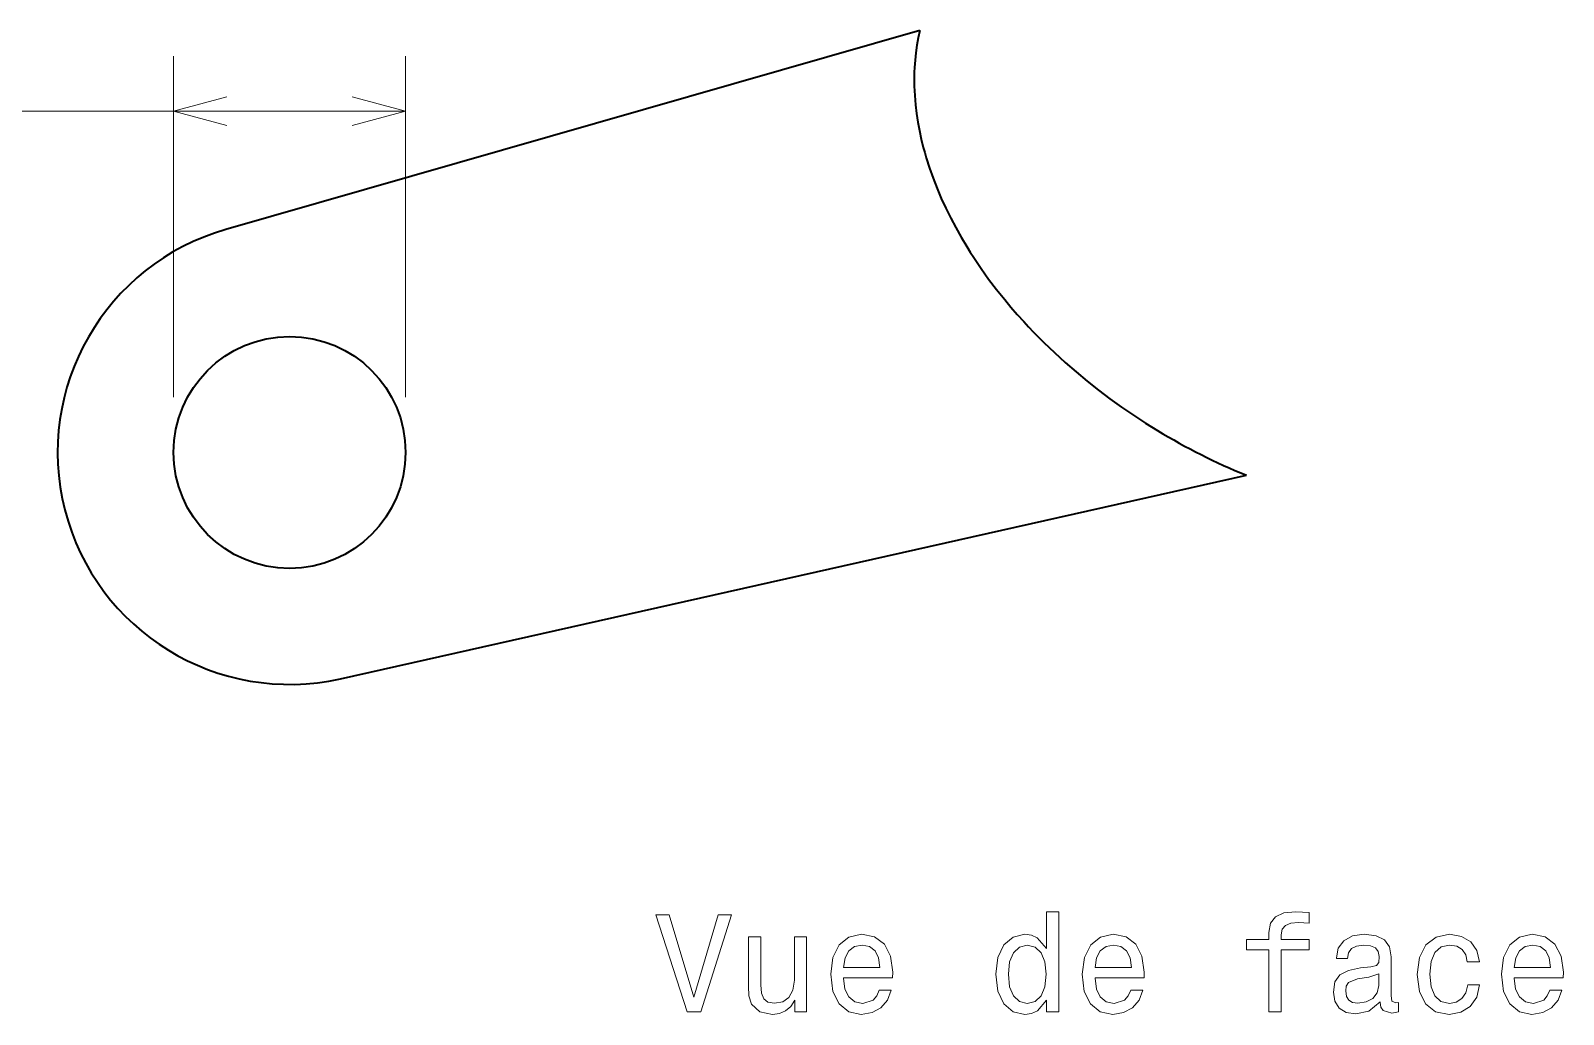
# Model space of a CAD drawing. Extents: x 0 to 297, y 0 to 210.
# Drawn here: x 126 to 181.5, y 81.2 to 116.8 of the extents above; entities that cross this region are included whole.
import ezdxf

# ---------------------------------------------------------------- set-up
doc = ezdxf.new("R2010")
doc.units = 0

msp = doc.modelspace()

# ---------------------------------------------------------------- linework, layer by layer
at = {"color": 7, "lineweight": 35}
for p, q in [((158.197662, 116.838623), (133.058517, 109.635422)), ((137.213913, 93.364738), (170.026703, 100.738052))]:
    msp.add_line(p, q, dxfattribs=at)
at = {"color": 8, "lineweight": 13, "ltscale": 0.30898}
for p, q in [((131.172287, 103.560371), (131.172287, 115.919571)), ((139.572281, 103.560371), (139.572281, 115.919571))]:
    msp.add_line(p, q, dxfattribs=at)
at = {"color": 8, "lineweight": 13}
msp.add_line((109.351074, 113.919571), (139.572281, 113.919571), dxfattribs=at)
at = {"color": 7, "lineweight": 35}
msp.add_lwpolyline([(158.197662, 116.838623), (158.139755, 116.574036), (158.091721, 116.307472), (158.053391, 116.039322), (158.024597, 115.769981), (158.005142, 115.499794), (157.997681, 115.332611), (157.993652, 115.165306), (157.993011, 114.994049), (157.995819, 114.822815), (158.011322, 114.484581), (158.039612, 114.147179), (158.076675, 113.83638), (158.12384, 113.526901), (158.180725, 113.219025), (158.246933, 112.912994), (158.322083, 112.609009), (158.373444, 112.420151), (158.42807, 112.232224), (158.546768, 111.859283), (158.677536, 111.490471), (158.819763, 111.125984), (158.974197, 110.763008), (159.13916, 110.404701), (159.314148, 110.051178), (159.498688, 109.702507), (159.692322, 109.35878), (159.894653, 109.020058), (160.020035, 108.819252), (160.148331, 108.620285), (160.4133, 108.227875), (160.68898, 107.842918), (160.974823, 107.465446), (161.270325, 107.09552), (161.495178, 106.826378), (161.724899, 106.561401), (161.95932, 106.300606), (162.138138, 106.10775), (162.319458, 105.917252), (162.689346, 105.543343), (163.068542, 105.178902), (163.45665, 104.823967), (163.853271, 104.478569), (164.258041, 104.142769), (164.665527, 103.82058), (165.080429, 103.50782), (165.502457, 103.204582), (165.931274, 102.911011), (166.366531, 102.627258), (166.807983, 102.353455)], dxfattribs=at)
at = {"color": 8, "lineweight": 13}
for points in [[(133.104141, 114.43721), (131.172287, 113.919571), (133.104141, 113.401932)], [(137.640427, 113.401932), (139.572281, 113.919571), (137.640427, 114.43721)]]:
    msp.add_lwpolyline(points, dxfattribs=at)
at = {"color": 7, "lineweight": 13}
for points in [[(150.895035, 84.808784), (150.017502, 81.828239), (149.114777, 84.808784), (148.635666, 84.808784), (149.76535, 81.303741), (150.269669, 81.303741), (151.37413, 84.808784)], [(162.781921, 81.722328), (162.781921, 81.303741), (163.225723, 81.303741), (163.225723, 84.924782), (162.786957, 84.924782), (162.786957, 83.598412), (162.449066, 83.981697), (162.242294, 84.072472), (162.005264, 84.107773), (161.576584, 84.006912), (161.243729, 83.724487), (161.026871, 83.270599), (160.951233, 82.66037), (161.026871, 82.05014), (161.243729, 81.591202), (161.576584, 81.303741), (162.005264, 81.207924), (162.242294, 81.243225), (162.454102, 81.334)], [(170.841003, 83.542938), (170.841003, 81.303741), (171.284805, 81.303741), (171.284805, 83.542938), (172.293442, 83.542938), (172.293442, 83.921173), (171.284805, 83.921173), (171.284805, 84.087601), (171.320099, 84.28933), (171.436096, 84.425499), (171.632782, 84.506187), (171.915207, 84.536453), (172.293442, 84.516281), (172.293442, 84.899567), (171.814331, 84.924782), (171.380615, 84.879387), (171.078033, 84.743225), (170.896469, 84.506187), (170.841003, 84.168297), (170.841003, 83.921173), (170.029037, 83.921173), (170.029037, 83.542938)], [(154.097473, 84.011955), (153.653671, 84.011955), (153.653671, 82.448555), (153.603241, 82.085442), (153.456985, 81.823196), (153.230042, 81.661812), (152.932495, 81.611382), (152.695465, 81.651726), (152.544159, 81.772758), (152.458435, 81.97953), (152.438263, 82.272041), (152.438263, 84.011955), (151.994446, 84.011955), (151.994446, 82.231697), (152.009583, 81.873627), (152.105408, 81.576073), (152.397919, 81.303741), (152.866928, 81.207924), (153.119095, 81.243225), (153.335953, 81.334), (153.522552, 81.490341), (153.673843, 81.717285), (153.673843, 81.303741), (154.097473, 81.303741)], [(155.433929, 82.529243), (157.209152, 82.529243), (157.214188, 82.736015), (157.133499, 83.315987), (156.911606, 83.74971), (156.558578, 84.011955), (156.089554, 84.107773), (155.630615, 84.006912), (155.277588, 83.724487), (155.050644, 83.265556), (154.969955, 82.66037), (155.045609, 82.040054), (155.272552, 81.586159), (155.620529, 81.303741), (156.074432, 81.207924), (156.467804, 81.273483), (156.790558, 81.444954), (157.027588, 81.717285), (157.163757, 82.080399), (156.725006, 82.080399), (156.634216, 81.87867), (156.503098, 81.727371), (156.129898, 81.606339), (155.842438, 81.661812), (155.62558, 81.838326), (155.48436, 82.125786), (155.433929, 82.514114)], [(164.542007, 82.529243), (166.317215, 82.529243), (166.322266, 82.736015), (166.241577, 83.315987), (166.019669, 83.74971), (165.666641, 84.011955), (165.197632, 84.107773), (164.738693, 84.006912), (164.385666, 83.724487), (164.158722, 83.265556), (164.078033, 82.66037), (164.153671, 82.040054), (164.380615, 81.586159), (164.728607, 81.303741), (165.182495, 81.207924), (165.575867, 81.273483), (165.898636, 81.444954), (166.135666, 81.717285), (166.271835, 82.080399), (165.833069, 82.080399), (165.742294, 81.87867), (165.611176, 81.727371), (165.237976, 81.606339), (164.9505, 81.661812), (164.733643, 81.838326), (164.592438, 82.125786), (164.542007, 82.514114)], [(174.870529, 81.656769), (174.870529, 81.64164), (174.895752, 81.470169), (174.971405, 81.349129), (175.289124, 81.253311), (175.53624, 81.293655), (175.53624, 81.636597), (175.430328, 81.621468), (175.289124, 81.687027), (175.263901, 81.888756), (175.263901, 83.290771), (175.203384, 83.648842), (175.026871, 83.901001), (174.719238, 84.052299), (174.285522, 84.107773), (173.861893, 84.047256), (173.54921, 83.875786), (173.352524, 83.608498), (173.286957, 83.25547), (173.286957, 83.225212), (173.685379, 83.225212), (173.720673, 83.437027), (173.831635, 83.588326), (174.013184, 83.6791), (174.270386, 83.714401), (174.517517, 83.689186), (174.694016, 83.613541), (174.799927, 83.482414), (174.835236, 83.300858), (174.815063, 83.089043), (174.734375, 82.983139), (174.532639, 82.932701), (174.154388, 82.892357), (173.720673, 82.801582), (173.41304, 82.640198), (173.231491, 82.388039), (173.17601, 82.014839), (173.22644, 81.681984), (173.382782, 81.434868), (173.634949, 81.278526), (173.982925, 81.223053), (174.45195, 81.328957)], [(178.022552, 83.114258), (178.461304, 83.114258), (178.370529, 83.517715), (178.153671, 83.835442), (177.815781, 84.032127), (177.377014, 84.107773), (176.892868, 84.006912), (176.524719, 83.724487), (176.292725, 83.265556), (176.212036, 82.650284), (176.287689, 82.040054), (176.514618, 81.586159), (176.872696, 81.303741), (177.361893, 81.207924), (177.795609, 81.283569), (178.133499, 81.495384), (178.365494, 81.828239), (178.466354, 82.272041), (178.042725, 82.272041), (177.967072, 81.989624), (177.825867, 81.777802), (177.62413, 81.646683), (177.377014, 81.606339), (177.069382, 81.671898), (176.847473, 81.873627), (176.711304, 82.201439), (176.665924, 82.665413), (176.711304, 83.119301), (176.852524, 83.447113), (177.079468, 83.648842), (177.377014, 83.719444), (177.639267, 83.674057), (177.835953, 83.558067), (177.967072, 83.366425)], [(179.722122, 82.529243), (181.49733, 82.529243), (181.50238, 82.736015), (181.421692, 83.315987), (181.199783, 83.74971), (180.846756, 84.011955), (180.377731, 84.107773), (179.918808, 84.006912), (179.565781, 83.724487), (179.338837, 83.265556), (179.258148, 82.66037), (179.333786, 82.040054), (179.56073, 81.586159), (179.908722, 81.303741), (180.36261, 81.207924), (180.755981, 81.273483), (181.078751, 81.444954), (181.315781, 81.717285), (181.45195, 82.080399), (181.013184, 82.080399), (180.922409, 81.87867), (180.79129, 81.727371), (180.418091, 81.606339), (180.130615, 81.661812), (179.913757, 81.838326), (179.772552, 82.125786), (179.722122, 82.514114)], [(155.433929, 82.902443), (155.48941, 83.250427), (155.62558, 83.507629), (155.832352, 83.663971), (156.104691, 83.719444), (156.371979, 83.663971), (156.578751, 83.507629), (156.704834, 83.250427), (156.750214, 82.902443)], [(162.080902, 83.709358), (162.373413, 83.638756), (162.595322, 83.44207), (162.72644, 83.114258), (162.776871, 82.66037), (162.72644, 82.201439), (162.595322, 81.873627), (162.373413, 81.671898), (162.080902, 81.606339), (161.803528, 81.671898), (161.591721, 81.873627), (161.4505, 82.206482), (161.405121, 82.66037), (161.4505, 83.109215), (161.591721, 83.437027), (161.803528, 83.638756)], [(164.542007, 82.902443), (164.597473, 83.250427), (164.733643, 83.507629), (164.940414, 83.663971), (165.212753, 83.719444), (165.480042, 83.663971), (165.686813, 83.507629), (165.812897, 83.250427), (165.858292, 82.902443)], [(179.722122, 82.902443), (179.777588, 83.250427), (179.913757, 83.507629), (180.120529, 83.663971), (180.392868, 83.719444), (180.660156, 83.663971), (180.866928, 83.507629), (180.993011, 83.250427), (181.038391, 82.902443)], [(174.820099, 82.251869), (174.759583, 81.989624), (174.598206, 81.787888), (174.356125, 81.656769), (174.058578, 81.611382), (173.866928, 81.636597), (173.730759, 81.717285), (173.645035, 81.858498), (173.619812, 82.055183), (173.639984, 82.231697), (173.720673, 82.357773), (174.043442, 82.498985), (174.45195, 82.559502), (174.820099, 82.680542)]]:
    msp.add_lwpolyline(points, close=True, dxfattribs=at)
at = {"color": 7, "lineweight": 35}
msp.add_circle((135.372284, 101.560371), 4.2, dxfattribs=at)
for centre, radius, start, end in [((135.372284, 101.560371), 8.4, 105.988772, 282.664486), ((178.593048, 121.817047), 22.753313, 238.805397, 247.883558)]:
    msp.add_arc(centre, radius, start, end, dxfattribs=at)

doc.saveas('drawing.dxf')
